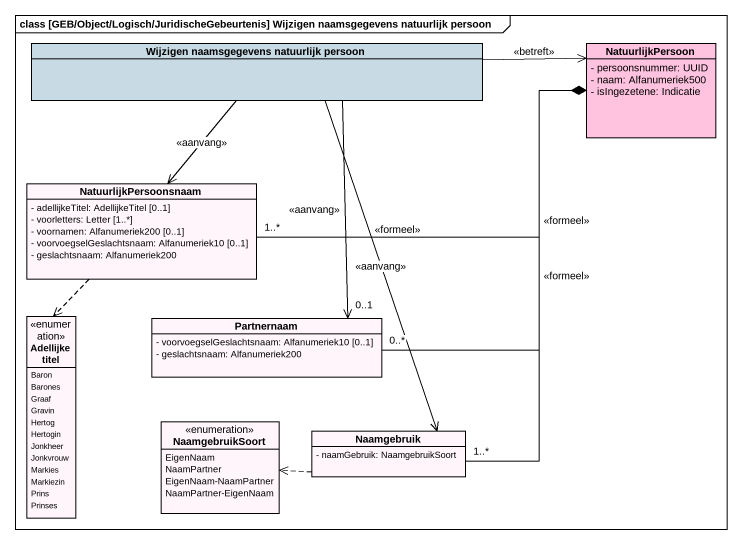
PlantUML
@startuml
mainframe class [GEB/Object/Logisch/JuridischeGebeurtenis] Wijzigen naamsgegevens natuurlijk persoon
hide circle
hide empty members
skinparam classAttributeIconSize 0
class "Wijzigen naamsgegevens natuurlijk persoon" as Wijzigen_naamsgegevens #C8DAE3
class NatuurlijkPersoon #FFC3DF {
  - persoonsnummer: UUID
  - naam: Alfanumeriek500
  - isIngezetene: Indicatie
}
class NatuurlijkPersoonsnaam #FFF5FA {
  - adellijkeTitel: AdellijkeTitel [0..1]
  - voorletters: Letter [1..*]
  - voornamen: Alfanumeriek200 [0..1]
  - voorvoegselGeslachtsnaam: Alfanumeriek10 [0..1]
  - geslachtsnaam: Alfanumeriek200
}
enum "Adellijke titel" as Adellijke_titel #FFF5FA {
  Baron
  Barones
  Graaf
  Gravin
  Hertog
  Hertogin
  Jonkheer
  Jonkvrouw
  Markies
  Markiezin
  Prins
  Prinses
}
class Partnernaam #FFF5FA {
  - voorvoegselGeslachtsnaam: Alfanumeriek10 [0..1]
  - geslachtsnaam: Alfanumeriek200
}
enum NaamgebruikSoort #FFF5FA {
  EigenNaam
  NaamPartner
  EigenNaam-NaamPartner
  NaamPartner-EigenNaam
}
class Naamgebruik #FFF5FA {
  - naamGebruik: NaamgebruikSoort
}
Wijzigen_naamsgegevens -right-> NatuurlijkPersoon : <<betreft>>
Wijzigen_naamsgegevens --> NatuurlijkPersoonsnaam : <<aanvang>>
Wijzigen_naamsgegevens --> "0..1" Partnernaam : <<aanvang>>
Wijzigen_naamsgegevens --> Naamgebruik : <<aanvang>>
NatuurlijkPersoonsnaam "1..*" -right-* NatuurlijkPersoon : <<formeel>>
NatuurlijkPersoonsnaam ..> Adellijke_titel
Partnernaam "0..*" -up-* NatuurlijkPersoon : <<formeel>>
Naamgebruik "1..*" -up-* NatuurlijkPersoon : <<formeel>>
Naamgebruik .left.> NaamgebruikSoort
@enduml
